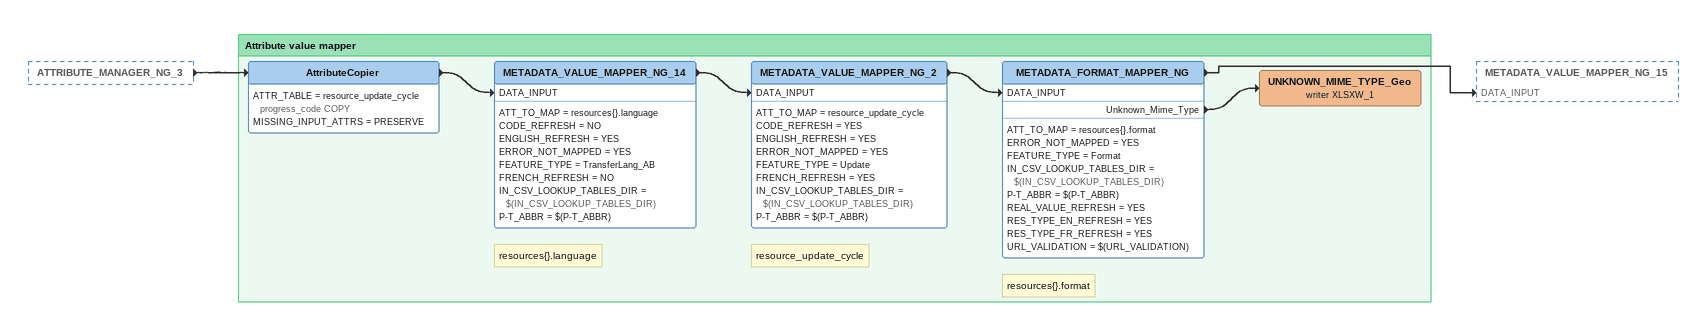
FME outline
ATTRIBUTE_MANAGER_NG_3 [outside]
    -> AttributeCopier

Bookmark: Attribute value mapper
AttributeCopier
    ATTR_TABLE = resource_update_cycle progress_code COPY
    MISSING_INPUT_ATTRS = PRESERVE
    -> METADATA_VALUE_MAPPER_NG_14 [DATA_INPUT]
Note: resources{}.language
METADATA_VALUE_MAPPER_NG_14
    ATT_TO_MAP = resources{}.language
    CODE_REFRESH = NO
    ENGLISH_REFRESH = YES
    ERROR_NOT_MAPPED = YES
    FEATURE_TYPE = TransferLang_AB
    FRENCH_REFRESH = NO
    IN_CSV_LOOKUP_TABLES_DIR = $(IN_CSV_LOOKUP_TABLES_DIR)
    P-T_ABBR = $(P-T_ABBR)
    -> METADATA_VALUE_MAPPER_NG_2 [DATA_INPUT]
Note: resource_update_cycle
METADATA_VALUE_MAPPER_NG_2
    ATT_TO_MAP = resource_update_cycle
    CODE_REFRESH = YES
    ENGLISH_REFRESH = YES
    ERROR_NOT_MAPPED = YES
    FEATURE_TYPE = Update
    FRENCH_REFRESH = YES
    IN_CSV_LOOKUP_TABLES_DIR = $(IN_CSV_LOOKUP_TABLES_DIR)
    P-T_ABBR = $(P-T_ABBR)
    -> METADATA_FORMAT_MAPPER_NG [DATA_INPUT]
Note: resources{}.format
METADATA_FORMAT_MAPPER_NG
    ATT_TO_MAP = resources{}.format
    ERROR_NOT_MAPPED = YES
    FEATURE_TYPE = Format
    IN_CSV_LOOKUP_TABLES_DIR = $(IN_CSV_LOOKUP_TABLES_DIR)
    P-T_ABBR = $(P-T_ABBR)
    REAL_VALUE_REFRESH = YES
    RES_TYPE_EN_REFRESH = YES
    RES_TYPE_FR_REFRESH = YES
    URL_VALIDATION = $(URL_VALIDATION)
    Unknown_Mime_Type -> UNKNOWN_MIME_TYPE_Geo (writer XLSXW_1)
    -> METADATA_VALUE_MAPPER_NG_15 [DATA_INPUT]
UNKNOWN_MIME_TYPE_Geo (writer XLSXW_1)
